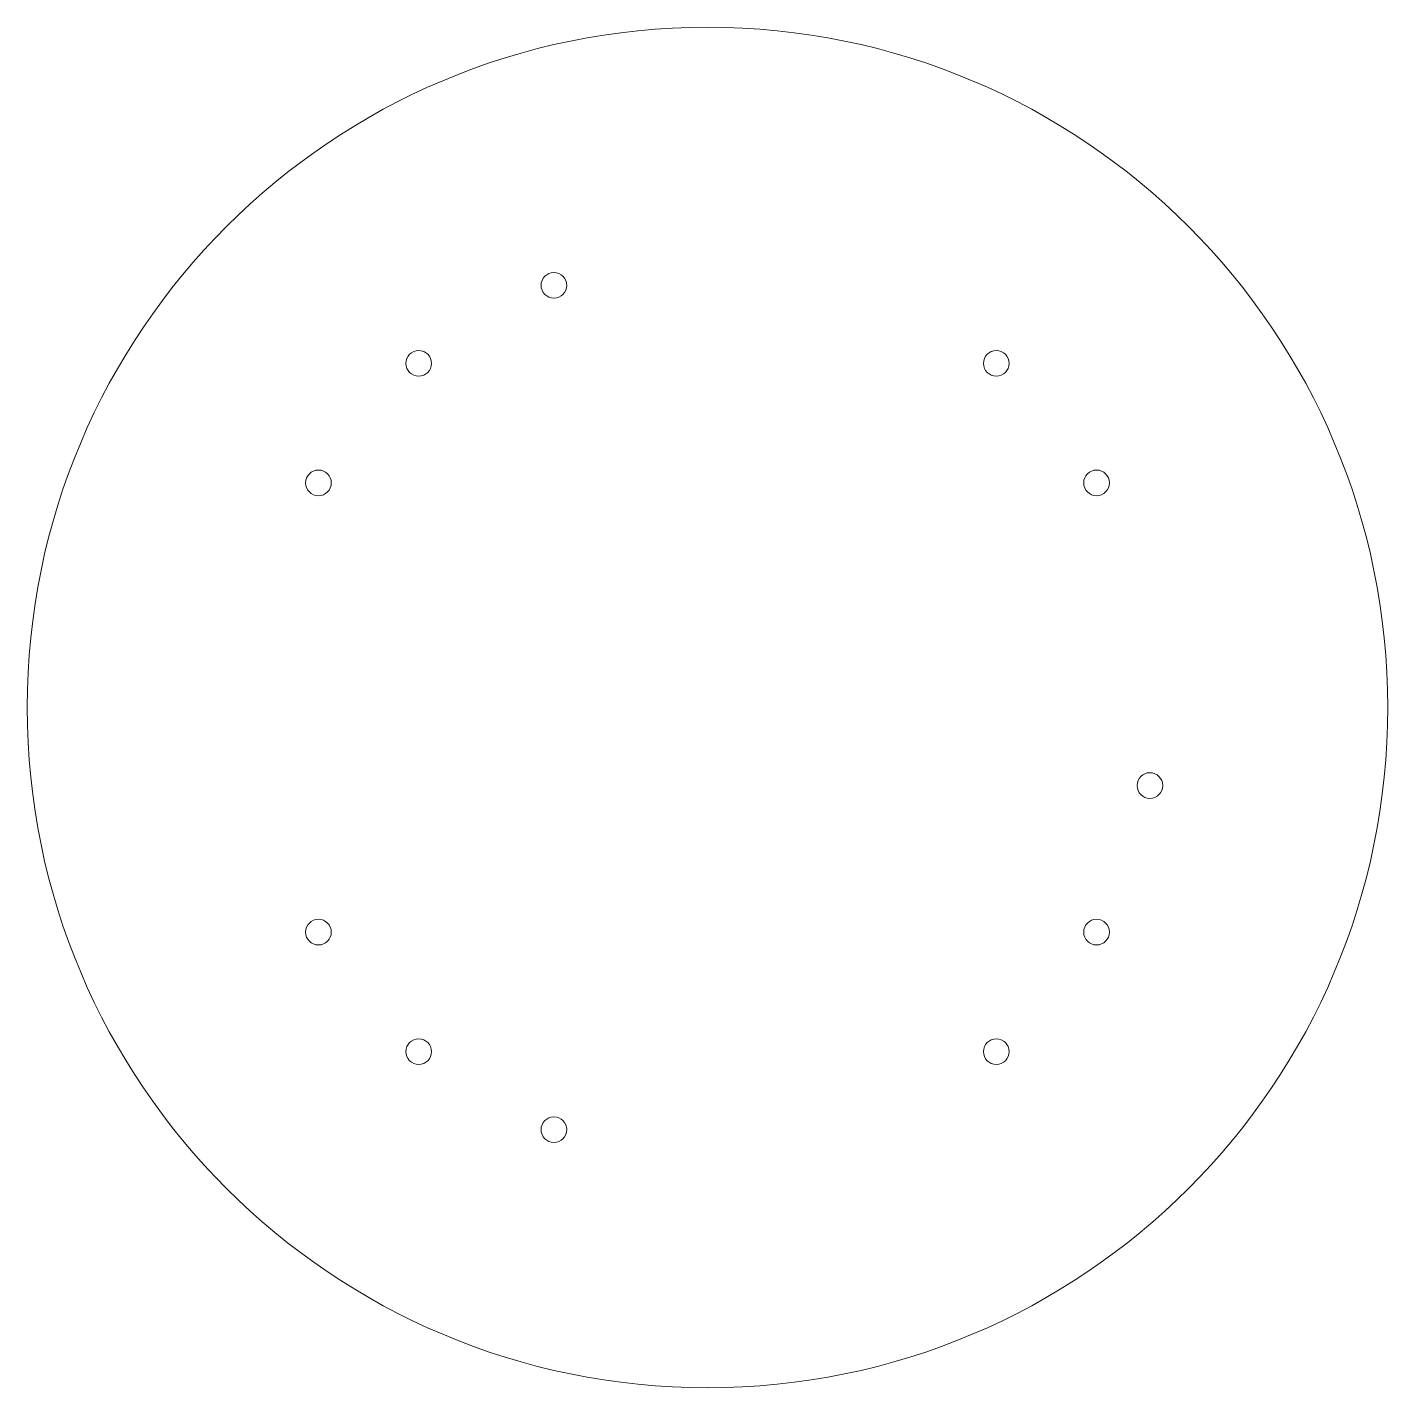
# Model space of a CAD drawing. Header units: millimetres. Extents: x 23.5 to 76.5, y 13.5 to 66.5.
import ezdxf

# ---------------------------------------------------------------- set-up
doc = ezdxf.new("R2010")
doc.units = ezdxf.units.MM
doc.layers.get('0').update_dxf_attribs({"lineweight": 5})

msp = doc.modelspace()

# ---------------------------------------------------------------- linework, layer by layer
for centre, radius in [((50, 40), 26.5), ((44.015, 56.445), 0.5), ((38.751, 53.406), 0.5), ((61.249, 53.406), 0.5), ((34.845, 48.75), 0.5), ((65.155, 48.75), 0.5), ((67.234, 36.961), 0.5), ((34.845, 31.25), 0.5), ((65.155, 31.25), 0.5), ((38.751, 26.594), 0.5), ((61.249, 26.594), 0.5), ((44.015, 23.555), 0.5)]:
    msp.add_circle(centre, radius)

doc.saveas('drawing.dxf')
